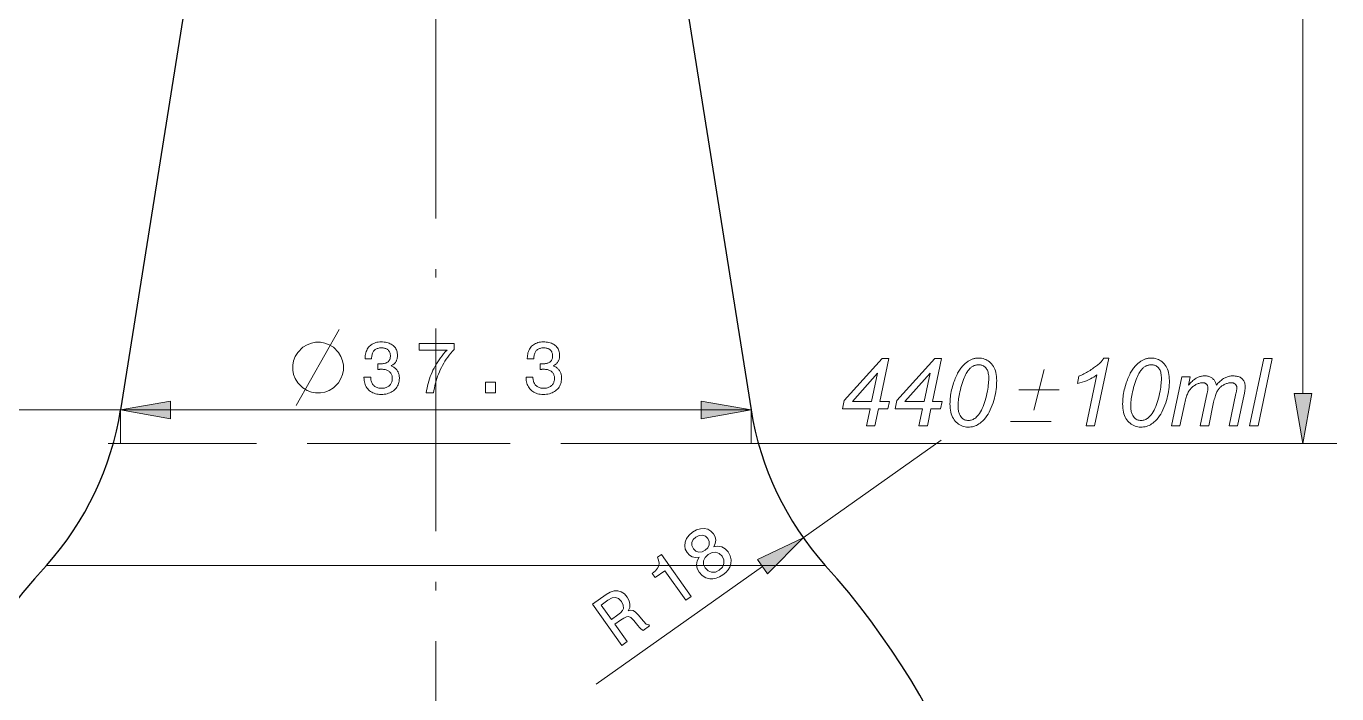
# Model space of a CAD drawing. Extents: x 0 to 420, y 0 to 594.
# Drawn here: x 120.2 to 197.8, y 440.9 to 480.4 of the extents above; entities that cross this region are included whole.
import ezdxf

# ---------------------------------------------------------------- set-up
doc = ezdxf.new("R2010")
doc.units = 0
doc.linetypes.add('DASHDOT', pattern=[18.5, 12, -3, 0.5, -3])
doc.linetypes.add('DASHED', pattern=[15, 12, -3])

msp = doc.modelspace()

# ---------------------------------------------------------------- linework, layer by layer
at = {"linetype": 'DASHDOT', "lineweight": 13}
msp.add_line((144.475, 518.028), (144.475, 291.201), dxfattribs=at)
at = {"lineweight": 13}
for p, q in [((195.778, 458.669), (195.778, 512.761)), ((125.825, 457.715), (82.24, 457.715)), ((125.825, 457.715), (82.24, 457.715)), ((163.125, 457.715), (128.108, 457.715)), ((128.779, 457.708), (160.17, 457.708)), ((163.871, 455.715), (197.778, 455.715)), ((167.516, 448.511), (124.255, 448.511))]:
    msp.add_line(p, q, dxfattribs=at)
at = {"lineweight": 30}
for p, q in [((129.647, 481.715), (125.825, 457.715)), ((159.302, 481.715), (163.125, 457.715))]:
    msp.add_line(p, q, dxfattribs=at)
at = {"lineweight": 13, "ltscale": 0.050168}
for p, q in [((125.825, 457.715), (125.825, 455.708)), ((163.125, 457.715), (163.125, 455.708))]:
    msp.add_line(p, q, dxfattribs=at)
at = {"lineweight": 13, "ltscale": 0.057077}
msp.add_line((128.108, 457.715), (125.825, 457.715), dxfattribs=at)
at = {"linetype": 'DASHED', "lineweight": 13}
msp.add_line((163.871, 455.715), (125.078, 455.715), dxfattribs=at)
at = {"lineweight": 13, "ltscale": 0.25}
msp.add_line((174.371, 455.924), (166.209, 450.146), dxfattribs=at)
at = {"lineweight": 13, "ltscale": 0.070515}
msp.add_line((124.255, 448.511), (121.434, 448.511), dxfattribs=at)
at = {"lineweight": 13, "ltscale": 0.301139}
msp.add_line((163.798, 448.439), (153.966, 441.479), dxfattribs=at)
at = {"lineweight": 13}
for points in [[(136.21, 457.958), (137.91, 460.958), (138.76, 462.458)], [(179.847, 457.687), (180.468, 460.087)], [(178.958, 458.887), (181.358, 458.887)], [(178.475, 457.021), (180.875, 457.021)]]:
    msp.add_lwpolyline(points, dxfattribs=at)
for points in [[(137.66, 461.708), (137.36, 461.708), (137.11, 461.658), (136.86, 461.558), (136.61, 461.408), (136.31, 461.108), (136.16, 460.858), (136.06, 460.608), (136.01, 460.358), (136.01, 460.058), (136.06, 459.808), (136.16, 459.558), (136.31, 459.308), (136.61, 459.008), (136.86, 458.858), (137.11, 458.758), (137.36, 458.708), (137.66, 458.708), (137.91, 458.758), (138.16, 458.858), (138.41, 459.008), (138.71, 459.308), (138.86, 459.558), (138.96, 459.808), (139.01, 460.058), (139.01, 460.358), (138.96, 460.608), (138.86, 460.858), (138.71, 461.108), (138.41, 461.408), (138.16, 461.558), (137.91, 461.658)], [(140.221, 459.648), (140.619, 459.648), (140.622, 459.587), (140.628, 459.528), (140.638, 459.472), (140.65, 459.418), (140.666, 459.368), (140.685, 459.32), (140.707, 459.276), (140.733, 459.234), (140.761, 459.195), (140.793, 459.158), (140.828, 459.125), (140.866, 459.096), (140.906, 459.07), (140.949, 459.047), (140.994, 459.028), (141.043, 459.012), (141.094, 459), (141.147, 458.991), (141.203, 458.986), (141.262, 458.984), (141.32, 458.986), (141.375, 458.991), (141.428, 458.999), (141.479, 459.01), (141.526, 459.024), (141.571, 459.041), (141.614, 459.062), (141.654, 459.086), (141.692, 459.112), (141.727, 459.143), (141.76, 459.175), (141.788, 459.211), (141.814, 459.248), (141.836, 459.288), (141.855, 459.33), (141.87, 459.375), (141.882, 459.422), (141.89, 459.471), (141.895, 459.523), (141.897, 459.577), (141.895, 459.626), (141.89, 459.673), (141.882, 459.717), (141.87, 459.76), (141.855, 459.8), (141.837, 459.838), (141.815, 459.874), (141.79, 459.907), (141.761, 459.939), (141.729, 459.968), (141.695, 459.995), (141.657, 460.018), (141.617, 460.039), (141.574, 460.058), (141.528, 460.073), (141.479, 460.086), (141.428, 460.095), (141.374, 460.103), (141.318, 460.107), (141.258, 460.108), (141.25, 460.108), (141.241, 460.108), (141.233, 460.108), (141.224, 460.108), (141.215, 460.108), (141.206, 460.107), (141.197, 460.107), (141.188, 460.107), (141.179, 460.106), (141.17, 460.106), (141.16, 460.106), (141.15, 460.105), (141.139, 460.105), (141.128, 460.104), (141.116, 460.103), (141.103, 460.103), (141.09, 460.102), (141.077, 460.101), (141.062, 460.1), (141.047, 460.1), (141.047, 460.439), (141.057, 460.439), (141.066, 460.438), (141.075, 460.438), (141.084, 460.438), (141.093, 460.437), (141.102, 460.437), (141.11, 460.437), (141.119, 460.436), (141.127, 460.436), (141.136, 460.436), (141.144, 460.436), (141.153, 460.436), (141.161, 460.435), (141.169, 460.435), (141.177, 460.435), (141.184, 460.435), (141.192, 460.435), (141.199, 460.435), (141.207, 460.435), (141.214, 460.435), (141.271, 460.436), (141.324, 460.439), (141.375, 460.445), (141.423, 460.453), (141.467, 460.464), (141.509, 460.476), (141.547, 460.491), (141.583, 460.508), (141.616, 460.528), (141.645, 460.55), (141.672, 460.574), (141.696, 460.601), (141.717, 460.63), (141.735, 460.661), (141.75, 460.695), (141.763, 460.731), (141.773, 460.77), (141.78, 460.811), (141.784, 460.855), (141.785, 460.901), (141.784, 460.945), (141.78, 460.988), (141.773, 461.028), (141.764, 461.066), (141.751, 461.102), (141.736, 461.136), (141.719, 461.168), (141.698, 461.198), (141.675, 461.225), (141.649, 461.251), (141.621, 461.274), (141.59, 461.295), (141.557, 461.313), (141.521, 461.329), (141.484, 461.342), (141.443, 461.353), (141.401, 461.362), (141.355, 461.368), (141.308, 461.372), (141.258, 461.373), (141.202, 461.371), (141.149, 461.367), (141.099, 461.358), (141.051, 461.347), (141.006, 461.332), (140.964, 461.315), (140.924, 461.293), (140.888, 461.269), (140.854, 461.242), (140.823, 461.211), (140.795, 461.177), (140.769, 461.14), (140.747, 461.1), (140.728, 461.057), (140.711, 461.01), (140.698, 460.961), (140.688, 460.909), (140.68, 460.854), (140.676, 460.796), (140.674, 460.734), (140.291, 460.734), (140.291, 460.764), (140.293, 460.85), (140.301, 460.933), (140.314, 461.012), (140.332, 461.088), (140.355, 461.16), (140.383, 461.228), (140.416, 461.293), (140.454, 461.354), (140.498, 461.412), (140.547, 461.466), (140.6, 461.515), (140.656, 461.56), (140.716, 461.599), (140.78, 461.633), (140.847, 461.662), (140.918, 461.685), (140.993, 461.704), (141.071, 461.717), (141.152, 461.725), (141.237, 461.727), (141.327, 461.725), (141.413, 461.719), (141.494, 461.708), (141.572, 461.693), (141.645, 461.674), (141.714, 461.651), (141.779, 461.623), (141.84, 461.591), (141.897, 461.555), (141.95, 461.514), (141.998, 461.47), (142.041, 461.422), (142.079, 461.371), (142.112, 461.317), (142.139, 461.259), (142.162, 461.198), (142.18, 461.134), (142.193, 461.066), (142.2, 460.994), (142.203, 460.92), (142.202, 460.877), (142.199, 460.835), (142.194, 460.795), (142.187, 460.756), (142.179, 460.718), (142.168, 460.682), (142.156, 460.647), (142.141, 460.613), (142.125, 460.58), (142.107, 460.549), (142.087, 460.519), (142.065, 460.49), (142.041, 460.463), (142.015, 460.437), (141.988, 460.413), (141.959, 460.391), (141.928, 460.369), (141.895, 460.35), (141.86, 460.331), (141.823, 460.315), (141.871, 460.296), (141.916, 460.275), (141.958, 460.253), (141.998, 460.228), (142.036, 460.201), (142.072, 460.173), (142.105, 460.142), (142.136, 460.11), (142.165, 460.075), (142.191, 460.039), (142.215, 460), (142.236, 459.96), (142.255, 459.918), (142.271, 459.875), (142.285, 459.829), (142.296, 459.782), (142.305, 459.733), (142.312, 459.683), (142.315, 459.631), (142.317, 459.577), (142.314, 459.492), (142.305, 459.411), (142.29, 459.333), (142.269, 459.258), (142.243, 459.187), (142.21, 459.12), (142.172, 459.055), (142.128, 458.995), (142.077, 458.937), (142.021, 458.883), (141.96, 458.834), (141.896, 458.789), (141.827, 458.75), (141.754, 458.716), (141.678, 458.687), (141.597, 458.664), (141.513, 458.645), (141.425, 458.632), (141.333, 458.624), (141.237, 458.622), (141.146, 458.625), (141.059, 458.633), (140.976, 458.646), (140.896, 458.665), (140.82, 458.69), (140.748, 458.72), (140.68, 458.755), (140.615, 458.796), (140.554, 458.842), (140.497, 458.894), (140.445, 458.95), (140.398, 459.01), (140.356, 459.073), (140.32, 459.14), (140.29, 459.211), (140.265, 459.285), (140.246, 459.363), (140.232, 459.445), (140.224, 459.53), (140.221, 459.619)], [(143.908, 458.708), (143.93, 458.852), (143.955, 458.993), (143.985, 459.133), (144.018, 459.271), (144.056, 459.406), (144.098, 459.54), (144.144, 459.672), (144.194, 459.801), (144.248, 459.929), (144.306, 460.054), (144.368, 460.178), (144.435, 460.301), (144.507, 460.423), (144.583, 460.544), (144.664, 460.664), (144.749, 460.783), (144.839, 460.9), (144.934, 461.017), (145.033, 461.132), (145.137, 461.247), (143.497, 461.247), (143.497, 461.641), (145.553, 461.641), (145.553, 461.282), (145.452, 461.17), (145.356, 461.056), (145.264, 460.941), (145.177, 460.824), (145.093, 460.705), (145.014, 460.584), (144.939, 460.462), (144.868, 460.338), (144.801, 460.212), (144.739, 460.085), (144.681, 459.956), (144.627, 459.825), (144.577, 459.692), (144.531, 459.557), (144.49, 459.42), (144.452, 459.282), (144.419, 459.141), (144.39, 458.999), (144.365, 458.854), (144.345, 458.708)], [(149.816, 459.648), (150.214, 459.648), (150.217, 459.587), (150.223, 459.528), (150.232, 459.472), (150.245, 459.418), (150.261, 459.368), (150.28, 459.32), (150.302, 459.276), (150.327, 459.234), (150.356, 459.195), (150.388, 459.158), (150.423, 459.125), (150.46, 459.096), (150.501, 459.07), (150.543, 459.047), (150.589, 459.028), (150.637, 459.012), (150.688, 459), (150.742, 458.991), (150.798, 458.986), (150.857, 458.984), (150.915, 458.986), (150.97, 458.991), (151.023, 458.999), (151.073, 459.01), (151.121, 459.024), (151.166, 459.041), (151.209, 459.062), (151.249, 459.086), (151.287, 459.112), (151.322, 459.143), (151.354, 459.175), (151.383, 459.211), (151.408, 459.248), (151.43, 459.288), (151.449, 459.33), (151.464, 459.375), (151.476, 459.422), (151.485, 459.471), (151.49, 459.523), (151.492, 459.577), (151.49, 459.626), (151.485, 459.673), (151.476, 459.717), (151.465, 459.76), (151.45, 459.8), (151.431, 459.838), (151.409, 459.874), (151.384, 459.907), (151.356, 459.939), (151.324, 459.968), (151.289, 459.995), (151.251, 460.018), (151.211, 460.039), (151.168, 460.058), (151.122, 460.073), (151.074, 460.086), (151.023, 460.095), (150.969, 460.103), (150.912, 460.107), (150.853, 460.108), (150.844, 460.108), (150.836, 460.108), (150.827, 460.108), (150.818, 460.108), (150.81, 460.108), (150.801, 460.107), (150.792, 460.107), (150.783, 460.107), (150.773, 460.106), (150.764, 460.106), (150.755, 460.106), (150.744, 460.105), (150.734, 460.105), (150.722, 460.104), (150.71, 460.103), (150.698, 460.103), (150.685, 460.102), (150.671, 460.101), (150.657, 460.1), (150.642, 460.1), (150.642, 460.439), (150.651, 460.439), (150.66, 460.438), (150.669, 460.438), (150.678, 460.438), (150.687, 460.437), (150.696, 460.437), (150.705, 460.437), (150.713, 460.436), (150.722, 460.436), (150.73, 460.436), (150.739, 460.436), (150.747, 460.436), (150.755, 460.435), (150.763, 460.435), (150.771, 460.435), (150.779, 460.435), (150.786, 460.435), (150.794, 460.435), (150.801, 460.435), (150.808, 460.435), (150.865, 460.436), (150.919, 460.439), (150.969, 460.445), (151.017, 460.453), (151.062, 460.464), (151.103, 460.476), (151.142, 460.491), (151.178, 460.508), (151.21, 460.528), (151.24, 460.55), (151.266, 460.574), (151.29, 460.601), (151.311, 460.63), (151.329, 460.661), (151.345, 460.695), (151.357, 460.731), (151.367, 460.77), (151.374, 460.811), (151.378, 460.855), (151.38, 460.901), (151.378, 460.945), (151.374, 460.988), (151.368, 461.028), (151.358, 461.066), (151.346, 461.102), (151.331, 461.136), (151.313, 461.168), (151.293, 461.198), (151.27, 461.225), (151.244, 461.251), (151.215, 461.274), (151.185, 461.295), (151.152, 461.313), (151.116, 461.329), (151.078, 461.342), (151.038, 461.353), (150.995, 461.362), (150.95, 461.368), (150.903, 461.372), (150.853, 461.373), (150.797, 461.371), (150.744, 461.367), (150.693, 461.358), (150.645, 461.347), (150.601, 461.332), (150.558, 461.315), (150.519, 461.293), (150.482, 461.269), (150.449, 461.242), (150.417, 461.211), (150.389, 461.177), (150.364, 461.14), (150.342, 461.1), (150.322, 461.057), (150.306, 461.01), (150.293, 460.961), (150.282, 460.909), (150.275, 460.854), (150.27, 460.796), (150.269, 460.734), (149.885, 460.734), (149.885, 460.764), (149.888, 460.85), (149.895, 460.933), (149.908, 461.012), (149.926, 461.088), (149.949, 461.16), (149.977, 461.228), (150.011, 461.293), (150.049, 461.354), (150.093, 461.412), (150.141, 461.466), (150.194, 461.515), (150.251, 461.56), (150.311, 461.599), (150.375, 461.633), (150.442, 461.662), (150.513, 461.685), (150.587, 461.704), (150.665, 461.717), (150.747, 461.725), (150.832, 461.727), (150.922, 461.725), (151.007, 461.719), (151.089, 461.708), (151.166, 461.693), (151.24, 461.674), (151.309, 461.651), (151.374, 461.623), (151.435, 461.591), (151.492, 461.555), (151.544, 461.514), (151.592, 461.47), (151.635, 461.422), (151.673, 461.371), (151.706, 461.317), (151.734, 461.259), (151.757, 461.198), (151.774, 461.134), (151.787, 461.066), (151.795, 460.994), (151.797, 460.92), (151.796, 460.877), (151.793, 460.835), (151.789, 460.795), (151.782, 460.756), (151.773, 460.718), (151.763, 460.682), (151.75, 460.647), (151.736, 460.613), (151.72, 460.58), (151.701, 460.549), (151.681, 460.519), (151.659, 460.49), (151.635, 460.463), (151.61, 460.437), (151.582, 460.413), (151.553, 460.391), (151.522, 460.369), (151.489, 460.35), (151.454, 460.331), (151.418, 460.315), (151.465, 460.296), (151.51, 460.275), (151.553, 460.253), (151.593, 460.228), (151.631, 460.201), (151.667, 460.173), (151.7, 460.142), (151.731, 460.11), (151.759, 460.075), (151.786, 460.039), (151.809, 460), (151.831, 459.96), (151.85, 459.918), (151.866, 459.875), (151.88, 459.829), (151.891, 459.782), (151.9, 459.733), (151.906, 459.683), (151.91, 459.631), (151.911, 459.577), (151.908, 459.492), (151.899, 459.411), (151.885, 459.333), (151.864, 459.258), (151.837, 459.187), (151.805, 459.12), (151.766, 459.055), (151.722, 458.995), (151.672, 458.937), (151.616, 458.883), (151.555, 458.834), (151.49, 458.789), (151.421, 458.75), (151.349, 458.716), (151.272, 458.687), (151.192, 458.664), (151.108, 458.645), (151.02, 458.632), (150.928, 458.624), (150.832, 458.622), (150.741, 458.625), (150.654, 458.633), (150.57, 458.646), (150.491, 458.665), (150.415, 458.69), (150.343, 458.72), (150.274, 458.755), (150.21, 458.796), (150.149, 458.842), (150.092, 458.894), (150.039, 458.95), (149.992, 459.01), (149.951, 459.073), (149.915, 459.14), (149.885, 459.211), (149.86, 459.285), (149.84, 459.363), (149.827, 459.445), (149.818, 459.53), (149.816, 459.619)], [(169.952, 456.754), (170.168, 457.775), (168.536, 457.775), (168.64, 458.263), (170.88, 460.754), (171.284, 460.754), (170.752, 458.211), (171.314, 458.211), (171.224, 457.775), (170.662, 457.775), (170.446, 456.754)], [(173.06, 456.754), (173.275, 457.775), (171.644, 457.775), (171.747, 458.263), (173.988, 460.754), (174.391, 460.754), (173.859, 458.211), (174.421, 458.211), (174.331, 457.775), (173.769, 457.775), (173.554, 456.754)], [(174.893, 458.067), (174.895, 458.168), (174.9, 458.27), (174.907, 458.372), (174.918, 458.475), (174.931, 458.578), (174.948, 458.681), (174.968, 458.785), (174.99, 458.889), (175.016, 458.993), (175.045, 459.098), (175.076, 459.201), (175.107, 459.299), (175.139, 459.393), (175.172, 459.483), (175.205, 459.569), (175.239, 459.651), (175.274, 459.728), (175.309, 459.802), (175.345, 459.871), (175.382, 459.936), (175.419, 459.997), (175.457, 460.056), (175.494, 460.112), (175.532, 460.165), (175.571, 460.215), (175.609, 460.263), (175.648, 460.308), (175.687, 460.35), (175.727, 460.39), (175.767, 460.427), (175.806, 460.461), (175.846, 460.494), (175.885, 460.525), (175.925, 460.554), (175.964, 460.581), (176.003, 460.606), (176.042, 460.629), (176.081, 460.65), (176.12, 460.67), (176.158, 460.687), (176.197, 460.703), (176.237, 460.717), (176.277, 460.73), (176.319, 460.741), (176.361, 460.75), (176.404, 460.757), (176.448, 460.763), (176.493, 460.767), (176.539, 460.77), (176.585, 460.77), (176.675, 460.767), (176.762, 460.757), (176.847, 460.74), (176.928, 460.716), (177.006, 460.685), (177.081, 460.648), (177.153, 460.603), (177.222, 460.552), (177.288, 460.494), (177.35, 460.429), (177.409, 460.358), (177.461, 460.281), (177.507, 460.198), (177.547, 460.108), (177.581, 460.013), (177.608, 459.911), (177.63, 459.804), (177.645, 459.69), (177.654, 459.57), (177.657, 459.444), (177.655, 459.312), (177.649, 459.18), (177.638, 459.048), (177.623, 458.916), (177.604, 458.785), (177.581, 458.654), (177.553, 458.523), (177.521, 458.392), (177.485, 458.262), (177.445, 458.132), (177.392, 457.982), (177.336, 457.84), (177.276, 457.705), (177.212, 457.578), (177.145, 457.459), (177.073, 457.347), (176.997, 457.243), (176.917, 457.147), (176.834, 457.059), (176.746, 456.978), (176.676, 456.922), (176.605, 456.873), (176.531, 456.829), (176.456, 456.791), (176.378, 456.759), (176.299, 456.733), (176.218, 456.712), (176.135, 456.698), (176.05, 456.689), (175.963, 456.686), (175.874, 456.689), (175.789, 456.7), (175.706, 456.718), (175.625, 456.742), (175.548, 456.774), (175.473, 456.813), (175.402, 456.859), (175.333, 456.912), (175.267, 456.972), (175.203, 457.039), (175.144, 457.113), (175.092, 457.193), (175.045, 457.28), (175.005, 457.373), (174.971, 457.473), (174.943, 457.579), (174.921, 457.691), (174.906, 457.81), (174.897, 457.935)], [(182.951, 456.754), (183.584, 459.775), (183.499, 459.711), (183.407, 459.651), (183.308, 459.593), (183.203, 459.538), (183.091, 459.485), (182.973, 459.434), (182.848, 459.387), (182.716, 459.342), (182.577, 459.299), (182.432, 459.259), (182.525, 459.706), (182.599, 459.737), (182.672, 459.769), (182.745, 459.803), (182.818, 459.839), (182.891, 459.876), (182.964, 459.916), (183.036, 459.957), (183.108, 460), (183.18, 460.045), (183.252, 460.091), (183.322, 460.138), (183.389, 460.184), (183.451, 460.228), (183.511, 460.271), (183.566, 460.313), (183.618, 460.354), (183.667, 460.394), (183.712, 460.432), (183.753, 460.47), (183.791, 460.506), (183.813, 460.528), (183.834, 460.551), (183.856, 460.575), (183.877, 460.601), (183.898, 460.627), (183.918, 460.654), (183.939, 460.681), (183.959, 460.71), (183.979, 460.74), (183.999, 460.77), (184.285, 460.77), (183.447, 456.754)], [(185.109, 458.067), (185.111, 458.168), (185.115, 458.27), (185.123, 458.372), (185.133, 458.475), (185.147, 458.578), (185.164, 458.681), (185.183, 458.785), (185.206, 458.889), (185.232, 458.993), (185.26, 459.098), (185.291, 459.201), (185.322, 459.299), (185.354, 459.393), (185.387, 459.483), (185.42, 459.569), (185.454, 459.651), (185.489, 459.728), (185.525, 459.802), (185.561, 459.871), (185.597, 459.936), (185.635, 459.997), (185.672, 460.056), (185.71, 460.112), (185.748, 460.165), (185.786, 460.215), (185.825, 460.263), (185.864, 460.308), (185.903, 460.35), (185.942, 460.39), (185.982, 460.427), (186.022, 460.461), (186.062, 460.494), (186.101, 460.525), (186.14, 460.554), (186.18, 460.581), (186.219, 460.606), (186.258, 460.629), (186.296, 460.65), (186.335, 460.67), (186.374, 460.687), (186.413, 460.703), (186.452, 460.717), (186.493, 460.73), (186.534, 460.741), (186.577, 460.75), (186.62, 460.757), (186.664, 460.763), (186.709, 460.767), (186.754, 460.77), (186.801, 460.77), (186.891, 460.767), (186.978, 460.757), (187.062, 460.74), (187.143, 460.716), (187.221, 460.685), (187.296, 460.648), (187.368, 460.603), (187.437, 460.552), (187.503, 460.494), (187.566, 460.429), (187.624, 460.358), (187.677, 460.281), (187.723, 460.198), (187.763, 460.108), (187.796, 460.013), (187.824, 459.911), (187.845, 459.804), (187.861, 459.69), (187.87, 459.57), (187.873, 459.444), (187.871, 459.312), (187.865, 459.18), (187.854, 459.048), (187.839, 458.916), (187.82, 458.785), (187.796, 458.654), (187.769, 458.523), (187.737, 458.392), (187.701, 458.262), (187.66, 458.132), (187.608, 457.982), (187.552, 457.84), (187.492, 457.705), (187.428, 457.578), (187.36, 457.459), (187.288, 457.347), (187.212, 457.243), (187.133, 457.147), (187.049, 457.059), (186.962, 456.978), (186.892, 456.922), (186.82, 456.873), (186.747, 456.829), (186.671, 456.791), (186.594, 456.759), (186.515, 456.733), (186.434, 456.712), (186.35, 456.698), (186.266, 456.689), (186.179, 456.686), (186.09, 456.689), (186.004, 456.7), (185.921, 456.718), (185.841, 456.742), (185.764, 456.774), (185.689, 456.813), (185.617, 456.859), (185.548, 456.912), (185.482, 456.972), (185.419, 457.039), (185.36, 457.113), (185.307, 457.193), (185.261, 457.28), (185.221, 457.373), (185.186, 457.473), (185.159, 457.579), (185.137, 457.691), (185.121, 457.81), (185.112, 457.935)], [(192.623, 456.754), (193.458, 460.754), (193.952, 460.754), (193.117, 456.754)], [(170.258, 458.211), (170.607, 459.881), (169.117, 458.211)], [(173.366, 458.211), (173.715, 459.881), (172.225, 458.211)], [(175.371, 457.941), (175.372, 457.869), (175.376, 457.8), (175.382, 457.734), (175.391, 457.672), (175.402, 457.613), (175.415, 457.557), (175.431, 457.504), (175.45, 457.455), (175.47, 457.408), (175.494, 457.365), (175.529, 457.311), (175.567, 457.262), (175.608, 457.219), (175.653, 457.182), (175.7, 457.15), (175.751, 457.125), (175.806, 457.105), (175.863, 457.09), (175.924, 457.082), (175.988, 457.079), (176.044, 457.081), (176.1, 457.089), (176.155, 457.102), (176.209, 457.12), (176.261, 457.144), (176.313, 457.172), (176.363, 457.206), (176.413, 457.245), (176.461, 457.289), (176.509, 457.338), (176.575, 457.415), (176.637, 457.498), (176.697, 457.588), (176.753, 457.685), (176.805, 457.789), (176.854, 457.899), (176.9, 458.016), (176.943, 458.14), (176.982, 458.271), (177.018, 458.409), (177.05, 458.547), (177.079, 458.681), (177.105, 458.809), (177.127, 458.932), (177.146, 459.05), (177.161, 459.163), (177.173, 459.27), (177.181, 459.372), (177.186, 459.47), (177.188, 459.562), (177.187, 459.646), (177.182, 459.725), (177.173, 459.799), (177.162, 459.868), (177.147, 459.933), (177.129, 459.993), (177.107, 460.048), (177.083, 460.098), (177.054, 460.143), (177.023, 460.184), (176.989, 460.22), (176.953, 460.253), (176.915, 460.281), (176.874, 460.306), (176.832, 460.327), (176.787, 460.344), (176.74, 460.358), (176.692, 460.367), (176.641, 460.373), (176.588, 460.375), (176.549, 460.374), (176.51, 460.371), (176.472, 460.366), (176.435, 460.359), (176.398, 460.35), (176.361, 460.339), (176.326, 460.325), (176.29, 460.31), (176.255, 460.293), (176.221, 460.274), (176.187, 460.252), (176.153, 460.228), (176.12, 460.2), (176.087, 460.17), (176.054, 460.137), (176.022, 460.101), (175.99, 460.062), (175.958, 460.02), (175.926, 459.975), (175.895, 459.927), (175.851, 459.855), (175.809, 459.775), (175.767, 459.689), (175.727, 459.595), (175.688, 459.495), (175.65, 459.388), (175.613, 459.274), (175.578, 459.153), (175.543, 459.025), (175.51, 458.891), (175.484, 458.775), (175.46, 458.664), (175.439, 458.558), (175.421, 458.456), (175.406, 458.358), (175.393, 458.266), (175.383, 458.178), (175.377, 458.094), (175.372, 458.015)], [(185.587, 457.941), (185.588, 457.869), (185.591, 457.8), (185.598, 457.734), (185.606, 457.672), (185.617, 457.613), (185.631, 457.557), (185.647, 457.504), (185.665, 457.455), (185.686, 457.408), (185.709, 457.365), (185.744, 457.311), (185.782, 457.262), (185.824, 457.219), (185.868, 457.182), (185.916, 457.15), (185.967, 457.125), (186.021, 457.105), (186.079, 457.09), (186.139, 457.082), (186.203, 457.079), (186.26, 457.081), (186.316, 457.089), (186.37, 457.102), (186.424, 457.12), (186.477, 457.144), (186.528, 457.172), (186.579, 457.206), (186.628, 457.245), (186.677, 457.289), (186.724, 457.338), (186.79, 457.415), (186.853, 457.498), (186.912, 457.588), (186.968, 457.685), (187.021, 457.789), (187.07, 457.899), (187.116, 458.016), (187.158, 458.14), (187.197, 458.271), (187.233, 458.409), (187.266, 458.547), (187.295, 458.681), (187.32, 458.809), (187.342, 458.932), (187.361, 459.05), (187.376, 459.163), (187.388, 459.27), (187.397, 459.372), (187.402, 459.47), (187.404, 459.562), (187.402, 459.646), (187.397, 459.725), (187.389, 459.799), (187.377, 459.868), (187.362, 459.933), (187.344, 459.993), (187.323, 460.048), (187.298, 460.098), (187.27, 460.143), (187.239, 460.184), (187.205, 460.22), (187.168, 460.253), (187.13, 460.281), (187.09, 460.306), (187.047, 460.327), (187.003, 460.344), (186.956, 460.358), (186.907, 460.367), (186.856, 460.373), (186.803, 460.375), (186.764, 460.374), (186.726, 460.371), (186.688, 460.366), (186.65, 460.359), (186.613, 460.35), (186.577, 460.339), (186.541, 460.325), (186.506, 460.31), (186.471, 460.293), (186.436, 460.274), (186.402, 460.252), (186.369, 460.228), (186.335, 460.2), (186.302, 460.17), (186.27, 460.137), (186.237, 460.101), (186.205, 460.062), (186.173, 460.02), (186.142, 459.975), (186.11, 459.927), (186.067, 459.855), (186.024, 459.775), (185.983, 459.689), (185.943, 459.595), (185.904, 459.495), (185.866, 459.388), (185.829, 459.274), (185.793, 459.153), (185.759, 459.025), (185.726, 458.891), (185.699, 458.775), (185.676, 458.664), (185.655, 458.558), (185.637, 458.456), (185.621, 458.358), (185.609, 458.266), (185.599, 458.178), (185.592, 458.094), (185.588, 458.015)], [(147.408, 458.708), (147.408, 459.351), (148.005, 459.351), (148.005, 458.708)], [(188.004, 456.754), (188.61, 459.652), (189.104, 459.652), (189.003, 459.174), (189.057, 459.234), (189.111, 459.29), (189.163, 459.342), (189.214, 459.39), (189.264, 459.435), (189.312, 459.476), (189.36, 459.512), (189.406, 459.545), (189.451, 459.575), (189.495, 459.6), (189.539, 459.622), (189.583, 459.642), (189.629, 459.66), (189.675, 459.675), (189.721, 459.688), (189.769, 459.699), (189.817, 459.707), (189.866, 459.713), (189.915, 459.716), (189.966, 459.717), (190.019, 459.716), (190.07, 459.712), (190.12, 459.704), (190.168, 459.694), (190.214, 459.681), (190.258, 459.666), (190.301, 459.647), (190.341, 459.626), (190.38, 459.601), (190.417, 459.574), (190.452, 459.544), (190.485, 459.512), (190.515, 459.478), (190.543, 459.441), (190.568, 459.402), (190.59, 459.361), (190.611, 459.318), (190.628, 459.272), (190.643, 459.224), (190.656, 459.174), (190.701, 459.228), (190.745, 459.278), (190.791, 459.326), (190.837, 459.371), (190.883, 459.413), (190.93, 459.452), (190.977, 459.489), (191.025, 459.523), (191.073, 459.554), (191.121, 459.582), (191.17, 459.608), (191.22, 459.631), (191.27, 459.651), (191.321, 459.669), (191.372, 459.684), (191.424, 459.696), (191.476, 459.705), (191.529, 459.712), (191.582, 459.716), (191.636, 459.717), (191.706, 459.716), (191.774, 459.71), (191.837, 459.702), (191.897, 459.69), (191.953, 459.674), (192.006, 459.655), (192.055, 459.633), (192.1, 459.607), (192.142, 459.578), (192.18, 459.545), (192.214, 459.51), (192.245, 459.471), (192.273, 459.43), (192.296, 459.386), (192.316, 459.339), (192.332, 459.289), (192.345, 459.237), (192.354, 459.181), (192.36, 459.123), (192.361, 459.062), (192.361, 459.034), (192.359, 459.002), (192.356, 458.967), (192.351, 458.928), (192.346, 458.885), (192.339, 458.839), (192.331, 458.79), (192.321, 458.737), (192.311, 458.68), (192.299, 458.62), (191.908, 456.754), (191.415, 456.754), (191.813, 458.67), (191.823, 458.715), (191.832, 458.758), (191.839, 458.798), (191.846, 458.836), (191.852, 458.871), (191.857, 458.903), (191.86, 458.933), (191.863, 458.959), (191.864, 458.984), (191.865, 459.005), (191.864, 459.033), (191.861, 459.06), (191.857, 459.085), (191.85, 459.109), (191.842, 459.132), (191.832, 459.154), (191.821, 459.174), (191.807, 459.194), (191.792, 459.212), (191.775, 459.229), (191.756, 459.244), (191.736, 459.258), (191.714, 459.271), (191.691, 459.281), (191.666, 459.29), (191.64, 459.298), (191.613, 459.303), (191.584, 459.307), (191.553, 459.31), (191.521, 459.311), (191.477, 459.309), (191.432, 459.305), (191.388, 459.299), (191.343, 459.289), (191.298, 459.277), (191.253, 459.263), (191.208, 459.245), (191.162, 459.225), (191.117, 459.202), (191.071, 459.177), (191.026, 459.149), (190.983, 459.12), (190.943, 459.089), (190.904, 459.057), (190.867, 459.023), (190.833, 458.987), (190.8, 458.949), (190.77, 458.91), (190.741, 458.869), (190.715, 458.826), (190.69, 458.781), (190.665, 458.73), (190.641, 458.675), (190.618, 458.616), (190.596, 458.551), (190.574, 458.482), (190.553, 458.408), (190.532, 458.33), (190.512, 458.247), (190.492, 458.159), (190.198, 456.754), (189.704, 456.754), (190.113, 458.71), (190.121, 458.749), (190.129, 458.786), (190.135, 458.82), (190.141, 458.851), (190.146, 458.881), (190.15, 458.908), (190.153, 458.933), (190.155, 458.956), (190.156, 458.976), (190.157, 458.994), (190.156, 459.022), (190.153, 459.049), (190.149, 459.074), (190.143, 459.099), (190.135, 459.122), (190.125, 459.145), (190.113, 459.166), (190.1, 459.186), (190.085, 459.205), (190.068, 459.223), (190.05, 459.24), (190.031, 459.255), (190.01, 459.268), (189.989, 459.279), (189.966, 459.289), (189.943, 459.297), (189.918, 459.303), (189.892, 459.307), (189.865, 459.31), (189.838, 459.311), (189.795, 459.309), (189.753, 459.305), (189.71, 459.299), (189.666, 459.289), (189.622, 459.277), (189.578, 459.263), (189.533, 459.245), (189.488, 459.225), (189.443, 459.202), (189.397, 459.177), (189.352, 459.149), (189.308, 459.119), (189.266, 459.087), (189.226, 459.053), (189.188, 459.017), (189.151, 458.979), (189.116, 458.938), (189.083, 458.896), (189.051, 458.851), (189.022, 458.805), (188.993, 458.755), (188.966, 458.701), (188.94, 458.643), (188.914, 458.581), (188.89, 458.515), (188.867, 458.445), (188.845, 458.371), (188.824, 458.293), (188.803, 458.21), (188.784, 458.124), (188.498, 456.754)], [(195.257, 458.669), (195.778, 455.715), (196.299, 458.669)], [(128.779, 458.229), (125.825, 457.708), (128.779, 457.187)], [(160.17, 457.187), (163.125, 457.708), (160.17, 458.229)], [(160.047, 448.997), (159.834, 448.979), (159.645, 449.019), (159.479, 449.117), (159.335, 449.275), (159.233, 449.469), (159.196, 449.674), (159.225, 449.889), (159.314, 450.1), (159.46, 450.293), (159.664, 450.467), (159.896, 450.602), (160.127, 450.676), (160.355, 450.689), (160.566, 450.644), (160.747, 450.541), (160.896, 450.38), (160.998, 450.191), (161.036, 450.001), (161.01, 449.81), (160.919, 449.615), (161.167, 449.649), (161.392, 449.608), (161.591, 449.493), (161.763, 449.306), (161.889, 449.073), (161.942, 448.835), (161.922, 448.592), (161.86, 448.413), (161.761, 448.246), (161.622, 448.09), (161.446, 447.946), (161.251, 447.827), (161.058, 447.749), (160.868, 447.71), (160.679, 447.712), (160.443, 447.774), (160.237, 447.904), (160.059, 448.101), (159.94, 448.324), (159.898, 448.551), (159.934, 448.776)], [(159.71, 449.497), (159.854, 449.356), (160.03, 449.291), (160.223, 449.305), (160.416, 449.401), (160.571, 449.552), (160.65, 449.729), (160.647, 449.917), (160.562, 450.099), (160.42, 450.239), (160.249, 450.301), (160.059, 450.282), (159.863, 450.181), (159.705, 450.031), (159.625, 449.859), (159.625, 449.677)], [(164.099, 448.014), (166.209, 450.146), (163.497, 448.864)], [(159.257, 446.45), (158.026, 448.189), (157.458, 447.787), (157.282, 448.035), (157.462, 448.186), (157.588, 448.337), (157.662, 448.487), (157.683, 448.642), (157.656, 448.81), (157.579, 448.991), (157.818, 449.16), (159.576, 446.676)], [(160.411, 448.356), (160.584, 448.182), (160.791, 448.102), (161.017, 448.117), (161.245, 448.23), (161.429, 448.408), (161.518, 448.616), (161.511, 448.838), (161.405, 449.06), (161.241, 449.22), (161.042, 449.291), (160.821, 449.27), (160.592, 449.152), (160.407, 448.977), (160.313, 448.775), (160.314, 448.564)], [(155.476, 443.773), (153.742, 446.222), (154.55, 446.793), (154.79, 446.933), (155.019, 447.005), (155.238, 447.01), (155.444, 446.948), (155.632, 446.818), (155.803, 446.622), (155.915, 446.419), (155.961, 446.216), (155.943, 446.017), (155.861, 445.821), (156.019, 445.854), (156.155, 445.835), (156.291, 445.749), (156.452, 445.579), (156.76, 445.202), (156.926, 445.037), (157.068, 445.001), (157.115, 444.934), (156.731, 444.662), (156.606, 444.751), (156.526, 444.834), (156.431, 444.946), (156.19, 445.249), (156.02, 445.424), (155.873, 445.491), (155.76, 445.471), (155.603, 445.396), (155.4, 445.265), (155.067, 445.028), (155.795, 443.999)], [(154.66, 446.445), (154.263, 446.164), (154.866, 445.312), (155.24, 445.577), (155.404, 445.71), (155.514, 445.837), (155.57, 445.959), (155.561, 446.151), (155.449, 446.369), (155.284, 446.544), (155.108, 446.615), (154.906, 446.582)]]:
    msp.add_lwpolyline(points, close=True, dxfattribs=at)
at = {"lineweight": 30}
for centre, radius, start, end in [((108.049, 460.546), 18, 318.0403, 350.9508), ((180.901, 460.546), 18, 189.0492, 221.9597), ((155.685, 417.715), 46.06, 138.0403, 179.99999), ((133.265, 417.715), 46.06, 360, 41.9597)]:
    msp.add_arc(centre, radius, start, end, dxfattribs=at)
at = {"lineweight": 13}
for points in [[(195.257, 458.669), (195.778, 455.715), (195.257, 458.669), (196.299, 458.669)], [(128.779, 458.229), (125.825, 457.708), (128.779, 458.229), (128.779, 457.187)], [(160.17, 457.187), (163.125, 457.708), (160.17, 457.187), (160.17, 458.229)], [(164.099, 448.014), (166.209, 450.146), (164.099, 448.014), (163.497, 448.864)]]:
    msp.add_solid(points, dxfattribs=at)

doc.saveas('drawing.dxf')
